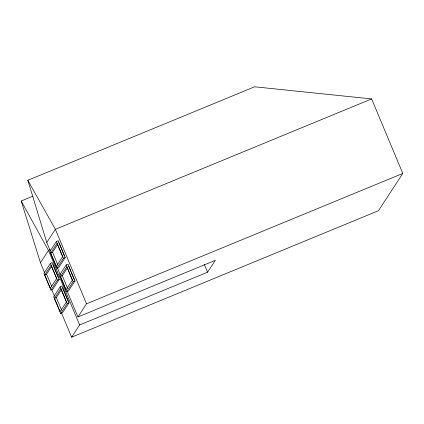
<?xml version="1.0" encoding="UTF-8"?>
<svg xmlns="http://www.w3.org/2000/svg" width="424" height="424" viewBox="0 0 424 424"><rect width="100%" height="100%" fill="white"/><g stroke="black" fill="none" stroke-linecap="round" stroke-linejoin="round"><path stroke-width="0.64" d="M50.345 250.997L46.773 242.448L55.364 229.299L371.625 98.925L402.8 173.448L378.431 210.728L71.619 337.207L61.395 312.774M44.79 273.072L40.444 262.684L48.447 250.441L50.286 249.683M56.408 241.5L49.894 251.464L56.917 268.244L58.74 267.491L65.254 257.527L58.236 240.747L56.408 241.5L63.425 258.28L56.917 268.244M50.732 253.038L57.028 243.408L62.593 256.706L56.297 266.336L50.732 253.038L52.56 252.285L57.802 244.261M50.419 263.368L43.905 273.337L50.922 290.111L52.751 289.359L59.259 279.395L52.242 262.615L50.419 263.368L57.436 280.147L50.922 290.111M44.743 274.906L51.039 265.276L56.599 278.573L50.308 288.203L44.743 274.906L46.566 274.158L51.813 266.129M66.171 264.921L59.657 274.885L66.674 291.664L68.502 290.912L75.011 280.942L67.994 264.168L66.171 264.921L73.188 281.695L66.674 291.664M60.494 276.459L66.791 266.829L72.35 280.121L66.054 289.756L60.494 276.459L62.317 275.706L67.564 267.682M60.181 286.788L53.668 296.752L60.685 313.532L62.508 312.779L69.022 302.816L62.005 286.036L60.181 286.788L67.199 303.563L60.685 313.532M54.505 298.326L60.802 288.696L66.361 301.994L60.065 311.624L54.505 298.326L56.328 297.574L61.575 289.55M67.209 291.309L77.942 316.966L86.538 303.817L402.8 173.448M71.619 337.207L79.622 324.959L207.564 272.219L215.339 260.331L77.942 316.966M46.773 242.448L27.82 180.301L254.649 86.793L371.625 98.925M40.444 262.684L21.2 200.992L32.834 196.195M63.425 258.28L65.254 257.527M57.436 280.147L59.259 279.395M73.188 281.695L75.011 280.942M67.199 303.563L69.022 302.816M27.82 180.301L55.364 229.299L86.538 303.817M21.2 200.992L48.447 250.441L79.622 324.959M204.246 264.279L207.564 272.219M58.851 242.655L64.416 255.953M68.614 266.076L70.888 271.514M71.396 272.722L74.179 279.374M52.56 252.285L57.865 264.979M62.317 275.706L67.628 288.399M57.245 267.491L60.314 274.821M52.862 264.523L58.173 277.216M62.625 287.944L68.184 301.241M46.566 274.158L51.622 286.242M56.328 297.574L61.639 310.267M51.686 289.56L54.5 296.281"/></g></svg>
